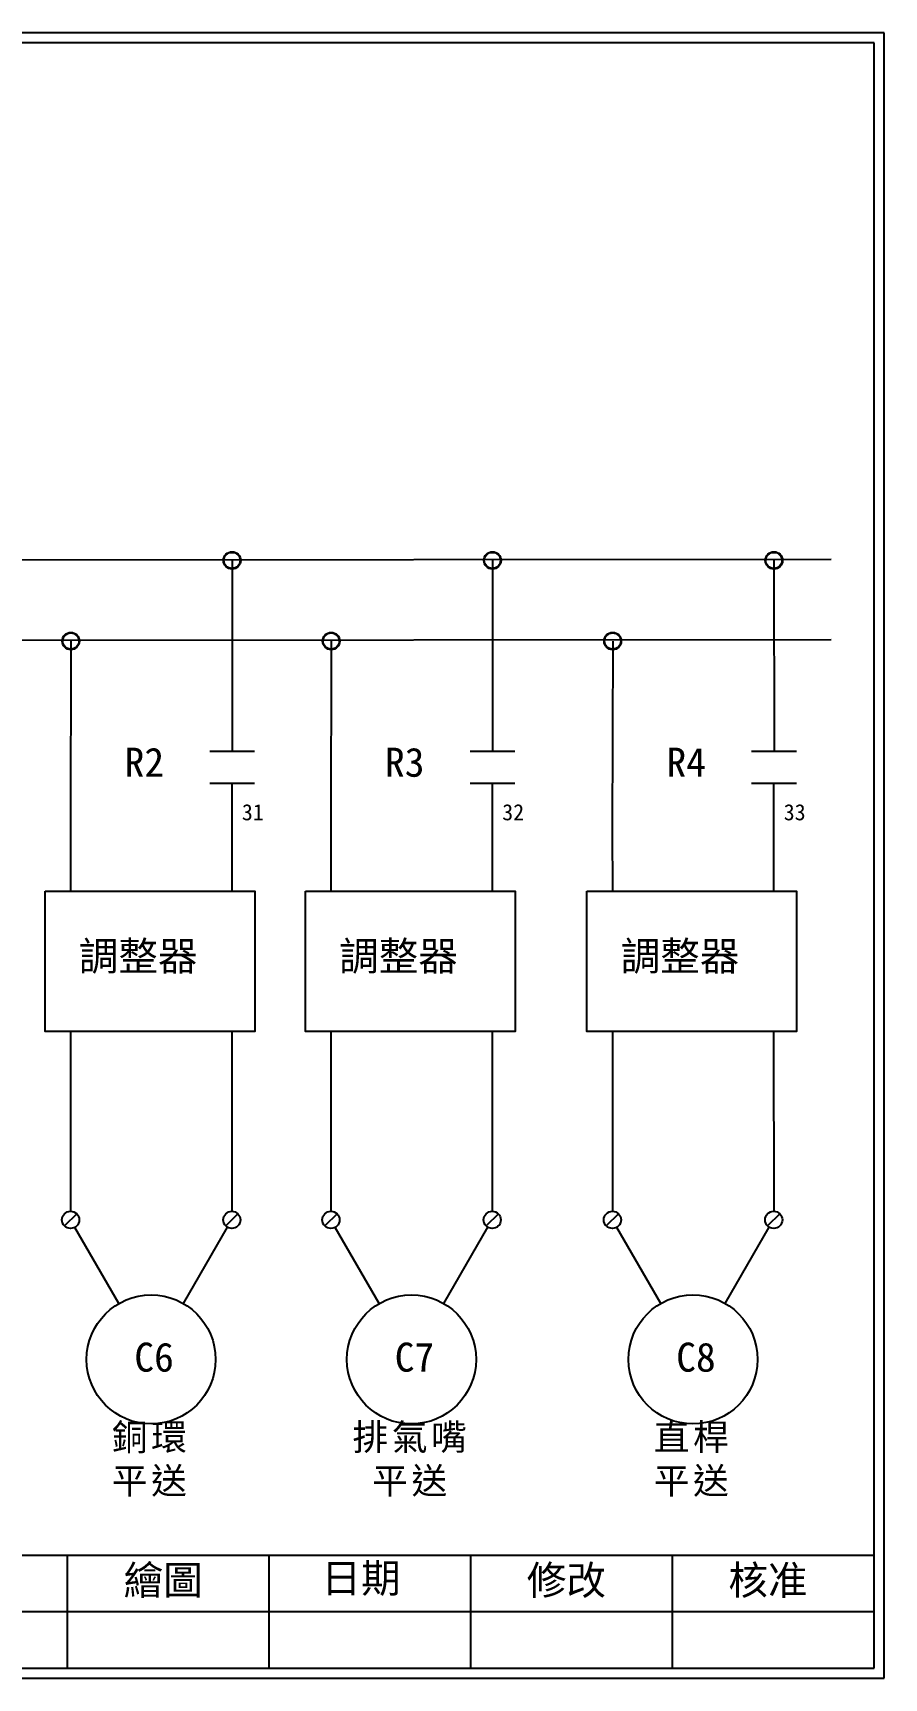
# Model space of a CAD drawing. Extents: x 10 to 297, y 3 to 207.
# Drawn here: x 191.4 to 297, y 3 to 207 of the extents above; entities that cross this region are included whole.
import ezdxf

# ---------------------------------------------------------------- set-up
doc = ezdxf.new("R2010")
doc.units = 0
doc.layers.get('0').update_dxf_attribs({"linetype": 'CONTINUOUS'})
doc.layers.add('圖框層', color=7, linetype='CONTINUOUS')
doc.layers.add('標尺寸層', color=3, linetype='CONTINUOUS')
doc.styles.add('STSL', font='KAIU.TTF')
doc.styles.add('標楷體', font='KAIU.TTF')

msp = doc.modelspace()

# ---------------------------------------------------------------- linework, layer by layer
for p, q in [((216.13, 141.57), (216.15, 117.92)), ((248.42, 141.57), (248.44, 117.92)), ((283.33, 141.57), (283.35, 117.92)), ((196.14, 131.57), (196.09, 108.09)), ((228.43, 131.57), (228.39, 108.09)), ((263.34, 131.57), (263.29, 108.09)), ((216.09, 113.95), (216.09, 108.09)), ((248.39, 113.95), (248.39, 108.09)), ((283.29, 113.95), (283.29, 108.09)), ((196.09, 108.09), (196.1, 100.55)), ((216.09, 108.09), (216.1, 100.55)), ((228.39, 108.09), (228.39, 100.55)), ((248.39, 108.09), (248.39, 100.55)), ((263.29, 108.09), (263.3, 100.55)), ((283.29, 108.09), (283.3, 100.55)), ((196.1, 83.17), (196.11, 60.88)), ((216.1, 83.17), (216.11, 60.88)), ((228.39, 83.17), (228.4, 60.88)), ((248.39, 83.17), (248.4, 60.88)), ((263.3, 83.17), (263.31, 60.88)), ((283.3, 83.17), (283.31, 60.88)), ((196.87, 60.57), (195.36, 59.06)), ((216.87, 60.57), (215.36, 59.06)), ((229.16, 60.57), (227.65, 59.06)), ((249.16, 60.57), (247.65, 59.06)), ((264.07, 60.57), (262.55, 59.06)), ((284.07, 60.57), (282.55, 59.06)), ((202.1, 49.44), (196.65, 58.88)), ((210.1, 49.44), (215.56, 58.9)), ((234.39, 49.44), (228.94, 58.88)), ((242.39, 49.44), (247.85, 58.9)), ((269.3, 49.44), (263.85, 58.88)), ((277.3, 49.44), (282.76, 58.9))]:
    msp.add_line(p, q)
for centre, radius in [((216.14, 141.57), 1.07), ((248.43, 141.57), 1.07), ((283.34, 141.57), 1.07), ((196.14, 131.57), 1.07), ((228.43, 131.57), 1.07), ((263.34, 131.57), 1.07), ((196.11, 59.81), 1.07), ((216.11, 59.81), 1.07), ((228.4, 59.81), 1.07), ((248.4, 59.81), 1.07), ((263.31, 59.81), 1.07), ((283.31, 59.81), 1.07), ((206.1, 42.51), 8), ((238.39, 42.51), 8), ((273.3, 42.51), 8)]:
    msp.add_circle(centre, radius)
at = {"layer": '圖框層', "color": 7}
for p, q in [((297, 206.97), (10, 206.97)), ((297, 3), (297, 206.97)), ((295.75, 205.72), (11.25, 205.72)), ((295.75, 4.25), (295.75, 205.72)), ((11.25, 18.25), (295.75, 18.25)), ((195.75, 4.25), (195.75, 18.25)), ((220.75, 4.25), (220.75, 18.25)), ((245.75, 4.25), (245.75, 18.25)), ((270.75, 4.25), (270.75, 18.25)), ((145.75, 11.25), (295.75, 11.25)), ((11.25, 4.25), (295.75, 4.25)), ((10, 3), (297, 3))]:
    msp.add_line(p, q, dxfattribs=at)
at = {"layer": '標尺寸層', "color": 7}
for p, q in [((173.03, 141.65), (290.42, 141.74)), ((21.1, 131.57), (290.42, 131.75)), ((213.37, 117.92), (218.93, 117.92)), ((245.66, 117.92), (251.22, 117.92)), ((280.57, 117.92), (286.13, 117.92)), ((213.37, 113.95), (218.93, 113.95)), ((245.66, 113.95), (251.22, 113.95)), ((280.57, 113.95), (286.13, 113.95))]:
    msp.add_line(p, q, dxfattribs=at)
for points in [[(192.95, 100.55), (218.95, 100.55), (218.95, 83.17), (192.95, 83.17)], [(225.24, 100.55), (251.24, 100.55), (251.24, 83.17), (225.24, 83.17)], [(260.15, 100.55), (286.14, 100.55), (286.14, 83.17), (260.15, 83.17)]]:
    msp.add_lwpolyline(points, close=True, dxfattribs=at)
for centre in [(216.13, 141.57), (248.42, 141.57), (283.33, 141.57), (196.14, 131.57), (228.43, 131.57), (263.34, 131.57)]:
    msp.add_circle(centre, 1, dxfattribs=at)

# ---------------------------------------------------------------- texts
at = {"color": 0, "char_height": 3.25, "width": 28.0724, "attachment_point": 2, "style": '標楷體'}
for s, insert in [('{\\T1.1;銅環\\P平送}', (206.1, 34.51)), ('{\\T1.1;排氣嘴\\P平送}', (238.39, 34.51)), ('{\\T1.1;直桿\\P平送}', (273.3, 34.51))]:
    msp.add_mtext(s, dxfattribs=dict(at, insert=insert))
at = {"layer": '圖框層', "color": 4, "style": 'STSL'}
for s, height, p in [('R2', 3.6, (202.81, 114.75)), ('R3', 3.6, (235.1, 114.75)), ('R4', 3.6, (270.01, 114.75)), ('31', 2, (217.35, 109.35)), ('32', 2, (249.64, 109.35)), ('33', 2, (284.55, 109.35)), ('調整器', 3.6, (197.13, 90.71)), ('調整器', 3.6, (229.42, 90.71)), ('調整器', 3.6, (264.33, 90.71)), ('C6', 3.6, (204.02, 40.99)), ('C7', 3.6, (236.31, 40.99)), ('C8', 3.6, (271.22, 40.99)), ('繪圖', 3.6, (202.69, 13.34)), ('日期', 3.6, (227.22, 13.59)), ('修改', 3.6, (252.69, 13.34)), ('核准', 3.6, (277.69, 13.34))]:
    msp.add_text(s, height=height, dxfattribs=at).set_placement(p)

doc.saveas('drawing.dxf')
